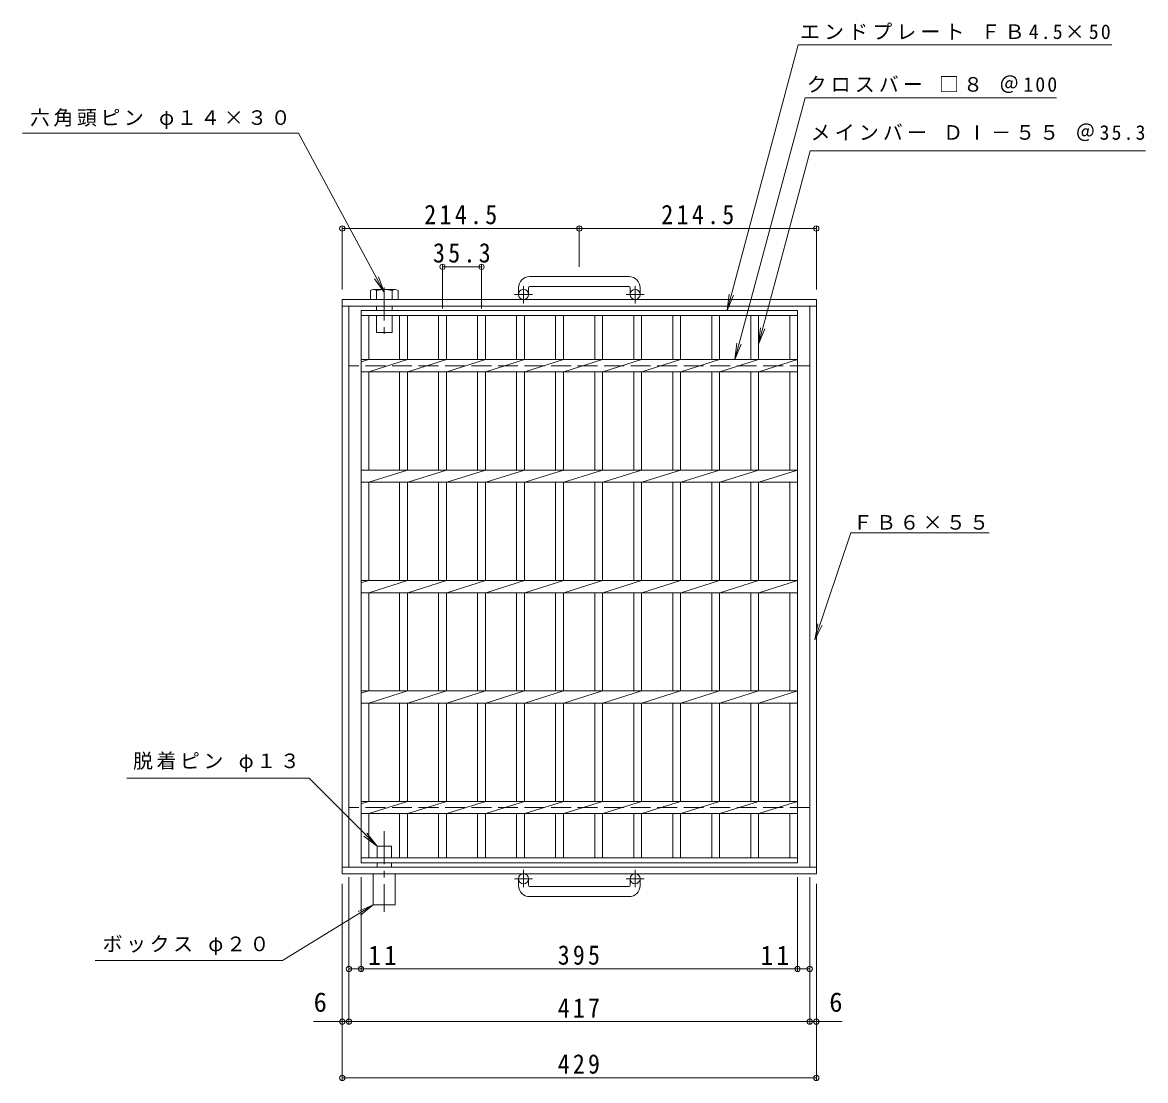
# Model space of a CAD drawing. Units: millimetres, scale not verified. Extents: x -946 to 876, y -823 to 798.
# Drawn here: x -946 to 71, y -160 to 798 of the extents above; entities that cross this region are included whole.
import ezdxf
from ezdxf.enums import TextEntityAlignment as Align

# ---------------------------------------------------------------- set-up
doc = ezdxf.new("R2010")
doc.units = ezdxf.units.MM
doc.header["$LTSCALE"] = 6
doc.header["$PDMODE"] = 32
doc.header["$PDSIZE"] = 4.8
doc.linetypes.add('CHAIN1', pattern=[8, 5, -1, 1, -1])
doc.linetypes.add('DASHED3', pattern=[4, 3, -1])
for name, color, linetype, lineweight in [('A-1_ピット', 2, 'Continuous', 9), ('A-2_蓋', 3, 'Continuous', 9), ('A-4_寸法', 7, 'Continuous', 9), ('A-5_仕様文', 7, 'Continuous', 9), ('A-9_ｸｯｼｮﾝ材', 4, 'Continuous', 9)]:
    doc.layers.add(name, color=color, linetype=linetype, lineweight=lineweight)
doc.styles.add('ＭＳ ゴシック', font='')
doc.styles.get('ＭＳ ゴシック').set_extended_font_data('MS Gothic')

msp = doc.modelspace()

# ---------------------------------------------------------------- linework, layer by layer
at = {"layer": 'A-1_ピット'}
for p, q in [((-396.67, 567.579), (-486.67, 567.579)), ((-496.67, 557.579), (-496.67, 551.479)), ((-487.67, 557.579), (-487.67, 551.479)), ((-486.67, 558.579), (-396.67, 558.579)), ((-395.67, 557.579), (-395.67, 551.479)), ((-386.67, 557.579), (-386.67, 551.479)), ((-227.17, 546.979), (-656.169, 546.979)), ((-656.169, 546.979), (-656.169, 26.979)), ((-227.17, 540.979), (-656.169, 540.979)), ((-650.17, 540.979), (-650.17, 32.979)), ((-233.17, 540.979), (-233.17, 32.979)), ((-227.17, 546.979), (-227.17, 26.979)), ((-227.17, 32.979), (-656.169, 32.979)), ((-227.17, 26.979), (-656.169, 26.979)), ((-496.67, 16.378), (-496.67, 22.478)), ((-487.67, 16.378), (-487.67, 22.478)), ((-395.67, 16.378), (-395.67, 22.478)), ((-386.67, 16.378), (-386.67, 22.478)), ((-486.67, 15.378), (-396.67, 15.378)), ((-396.67, 6.378), (-486.67, 6.378))]:
    msp.add_line(p, q, dxfattribs=at)
at = {"layer": 'A-1_ピット', "linetype": 'CHAIN1'}
for p, q in [((-484.007, 551.479), (-500.414, 551.479)), ((-492.17, 543.371), (-492.17, 558.969)), ((-383.007, 551.479), (-399.414, 551.479)), ((-391.17, 543.371), (-391.17, 558.969)), ((-492.17, 30.586), (-492.17, 14.988)), ((-391.17, 30.586), (-391.17, 14.988)), ((-484.007, 22.478), (-500.414, 22.478)), ((-383.007, 22.478), (-399.414, 22.478))]:
    msp.add_line(p, q, dxfattribs=at)
at = {"layer": 'A-1_ピット', "linetype": 'DASHED3'}
for p, q in [((-233.17, 486.979), (-650.17, 486.979)), ((-233.17, 86.979), (-650.17, 86.979))]:
    msp.add_line(p, q, dxfattribs=at)
at = {"layer": 'A-1_ピット'}
for centre in [(-492.17, 551.479), (-391.17, 551.479), (-492.17, 22.478), (-391.17, 22.478)]:
    msp.add_circle(centre, 4.5, dxfattribs=at)
for centre, radius, start, end in [((-486.67, 557.579), 10, 90, 180), ((-396.67, 557.579), 10, 0, 90), ((-486.67, 557.579), 1, 90, 180), ((-396.67, 557.579), 1, 0, 90), ((-486.67, 16.378), 10, 180, 270), ((-486.67, 16.378), 1, 180, 270), ((-396.67, 16.378), 10, 270, 0), ((-396.67, 16.378), 1, 270, 0)]:
    msp.add_arc(centre, radius, start, end, dxfattribs=at)
at = {"layer": 'A-2_蓋'}
for p, q in [((-639.169, 36.979), (-639.169, 536.979)), ((-639.169, 536.979), (-244.169, 536.979)), ((-639.169, 532.479), (-244.169, 532.479)), ((-632.169, 492.479), (-632.169, 532.479)), ((-604.269, 532.479), (-604.269, 492.479)), ((-597.269, 532.479), (-597.269, 492.479)), ((-568.969, 532.479), (-568.969, 492.479)), ((-561.969, 532.479), (-561.969, 492.479)), ((-533.669, 532.479), (-533.669, 492.479)), ((-526.669, 532.479), (-526.669, 492.479)), ((-498.369, 532.479), (-498.369, 492.479)), ((-491.369, 532.479), (-491.369, 492.479)), ((-463.069, 532.479), (-463.069, 492.479)), ((-456.069, 532.479), (-456.069, 492.479)), ((-427.769, 532.479), (-427.769, 492.479)), ((-420.769, 532.479), (-420.769, 492.479)), ((-392.469, 532.479), (-392.469, 492.479)), ((-385.469, 532.479), (-385.469, 492.479)), ((-357.168, 532.479), (-357.168, 492.479)), ((-350.168, 532.479), (-350.168, 492.479)), ((-321.868, 532.479), (-321.868, 492.479)), ((-314.868, 532.479), (-314.868, 492.479)), ((-286.568, 532.479), (-286.568, 492.479)), ((-279.568, 532.479), (-279.568, 492.479)), ((-251.169, 532.479), (-251.169, 492.479)), ((-244.169, 536.979), (-244.169, 36.979)), ((-639.169, 490.398), (-632.569, 492.479)), ((-639.169, 492.479), (-244.169, 492.479)), ((-632.169, 481.479), (-597.269, 492.479)), ((-596.869, 481.479), (-561.969, 492.479)), ((-561.569, 481.479), (-526.669, 492.479)), ((-526.269, 481.479), (-491.369, 492.479)), ((-490.969, 481.479), (-456.069, 492.479)), ((-455.669, 481.479), (-420.769, 492.479)), ((-420.369, 481.479), (-385.469, 492.479)), ((-385.069, 481.479), (-350.169, 492.479)), ((-349.769, 481.479), (-314.869, 492.479)), ((-314.468, 481.479), (-279.569, 492.479)), ((-279.168, 481.479), (-244.268, 492.479)), ((-639.169, 481.479), (-244.169, 481.479)), ((-632.169, 392.478), (-632.169, 481.479)), ((-604.269, 481.479), (-604.269, 392.478)), ((-597.269, 481.479), (-597.269, 392.478)), ((-568.969, 481.479), (-568.969, 392.478)), ((-561.969, 481.479), (-561.969, 392.478)), ((-533.669, 481.479), (-533.669, 392.478)), ((-526.669, 481.479), (-526.669, 392.478)), ((-498.369, 481.479), (-498.369, 392.478)), ((-491.369, 481.479), (-491.369, 392.478)), ((-463.069, 481.479), (-463.069, 392.478)), ((-456.069, 481.479), (-456.069, 392.478)), ((-427.769, 481.479), (-427.769, 392.478)), ((-420.769, 481.479), (-420.769, 392.478)), ((-392.469, 481.479), (-392.469, 392.478)), ((-385.469, 481.479), (-385.469, 392.478)), ((-357.168, 481.479), (-357.168, 392.478)), ((-350.168, 481.479), (-350.168, 392.478)), ((-321.868, 481.479), (-321.868, 392.478)), ((-314.868, 481.479), (-314.868, 392.478)), ((-286.568, 481.479), (-286.568, 392.478)), ((-279.568, 481.479), (-279.568, 392.478)), ((-251.169, 481.479), (-251.169, 392.478)), ((-639.169, 392.479), (-244.169, 392.479)), ((-632.169, 381.479), (-597.269, 392.479)), ((-596.869, 381.479), (-561.969, 392.479)), ((-561.569, 381.479), (-526.669, 392.479)), ((-526.269, 381.479), (-491.369, 392.479)), ((-490.969, 381.479), (-456.069, 392.479)), ((-455.669, 381.479), (-420.769, 392.479)), ((-420.369, 381.479), (-385.469, 392.479)), ((-385.069, 381.479), (-350.169, 392.479)), ((-349.769, 381.479), (-314.869, 392.479)), ((-314.468, 381.479), (-279.569, 392.479)), ((-279.168, 381.479), (-244.268, 392.479)), ((-639.169, 381.479), (-244.169, 381.479)), ((-632.169, 292.478), (-632.169, 381.479)), ((-604.269, 381.479), (-604.269, 292.478)), ((-597.269, 381.479), (-597.269, 292.478)), ((-568.969, 381.479), (-568.969, 292.478)), ((-561.969, 381.479), (-561.969, 292.478)), ((-533.669, 381.479), (-533.669, 292.478)), ((-526.669, 381.479), (-526.669, 292.478)), ((-498.369, 381.479), (-498.369, 292.478)), ((-491.369, 381.479), (-491.369, 292.478)), ((-463.069, 381.479), (-463.069, 292.478)), ((-456.069, 381.479), (-456.069, 292.478)), ((-427.769, 381.479), (-427.769, 292.478)), ((-420.769, 381.479), (-420.769, 292.478)), ((-392.469, 381.479), (-392.469, 292.478)), ((-385.469, 381.479), (-385.469, 292.478)), ((-357.168, 381.479), (-357.168, 292.478)), ((-350.168, 381.479), (-350.168, 292.478)), ((-321.868, 381.479), (-321.868, 292.478)), ((-314.868, 381.479), (-314.868, 292.478)), ((-286.568, 381.479), (-286.568, 292.478)), ((-279.568, 381.479), (-279.568, 292.478)), ((-251.169, 381.479), (-251.169, 292.478)), ((-639.169, 290.399), (-632.569, 292.479)), ((-639.169, 292.479), (-244.169, 292.479)), ((-632.169, 281.479), (-597.269, 292.479)), ((-596.869, 281.479), (-561.969, 292.479)), ((-561.569, 281.479), (-526.669, 292.479)), ((-526.269, 281.479), (-491.369, 292.479)), ((-490.969, 281.479), (-456.069, 292.479)), ((-455.669, 281.479), (-420.769, 292.479)), ((-420.369, 281.479), (-385.469, 292.479)), ((-385.069, 281.479), (-350.169, 292.479)), ((-349.769, 281.479), (-314.869, 292.479)), ((-314.468, 281.479), (-279.569, 292.479)), ((-279.168, 281.479), (-244.268, 292.479)), ((-639.169, 281.479), (-244.169, 281.479)), ((-632.169, 192.478), (-632.169, 281.479)), ((-604.269, 281.479), (-604.269, 192.478)), ((-597.269, 281.479), (-597.269, 192.478)), ((-568.969, 281.479), (-568.969, 192.478)), ((-561.969, 281.479), (-561.969, 192.478)), ((-533.669, 281.479), (-533.669, 192.478)), ((-526.669, 281.479), (-526.669, 192.478)), ((-498.369, 281.479), (-498.369, 192.478)), ((-491.369, 281.479), (-491.369, 192.478)), ((-463.069, 281.479), (-463.069, 192.478)), ((-456.069, 281.479), (-456.069, 192.478)), ((-427.769, 281.479), (-427.769, 192.478)), ((-420.769, 281.479), (-420.769, 192.478)), ((-392.469, 281.479), (-392.469, 192.478)), ((-385.469, 281.479), (-385.469, 192.478)), ((-357.168, 281.479), (-357.168, 192.478)), ((-350.168, 281.479), (-350.168, 192.478)), ((-321.868, 281.479), (-321.868, 192.478)), ((-314.868, 281.479), (-314.868, 192.478)), ((-286.568, 281.479), (-286.568, 192.478)), ((-279.568, 281.479), (-279.568, 192.478)), ((-251.169, 281.479), (-251.169, 192.478)), ((-639.169, 190.399), (-632.569, 192.479)), ((-639.169, 192.479), (-244.169, 192.479)), ((-632.169, 181.479), (-597.269, 192.479)), ((-596.869, 181.479), (-561.969, 192.479)), ((-561.569, 181.479), (-526.669, 192.479)), ((-526.269, 181.479), (-491.369, 192.479)), ((-490.969, 181.479), (-456.069, 192.479)), ((-455.669, 181.479), (-420.769, 192.479)), ((-420.369, 181.479), (-385.469, 192.479)), ((-385.069, 181.479), (-350.169, 192.479)), ((-349.769, 181.479), (-314.869, 192.479)), ((-314.468, 181.479), (-279.569, 192.479)), ((-279.168, 181.479), (-244.268, 192.479)), ((-639.169, 181.479), (-244.169, 181.479)), ((-632.169, 92.478), (-632.169, 181.479)), ((-604.269, 181.479), (-604.269, 92.478)), ((-597.269, 181.479), (-597.269, 92.478)), ((-568.969, 181.479), (-568.969, 92.478)), ((-561.969, 181.479), (-561.969, 92.478)), ((-533.669, 181.479), (-533.669, 92.478)), ((-526.669, 181.479), (-526.669, 92.478)), ((-498.369, 181.479), (-498.369, 92.478)), ((-491.369, 181.479), (-491.369, 92.478)), ((-463.069, 181.479), (-463.069, 92.478)), ((-456.069, 181.479), (-456.069, 92.478)), ((-427.769, 181.479), (-427.769, 92.478)), ((-420.769, 181.479), (-420.769, 92.478)), ((-392.469, 181.479), (-392.469, 92.478)), ((-385.469, 181.479), (-385.469, 92.478)), ((-357.168, 181.479), (-357.168, 92.478)), ((-350.168, 181.479), (-350.168, 92.478)), ((-321.868, 181.479), (-321.868, 92.478)), ((-314.868, 181.479), (-314.868, 92.478)), ((-286.568, 181.479), (-286.568, 92.478)), ((-279.568, 181.479), (-279.568, 92.478)), ((-251.169, 181.479), (-251.169, 92.478)), ((-639.169, 90.399), (-632.569, 92.479)), ((-639.169, 92.478), (-244.169, 92.478)), ((-632.169, 81.479), (-597.269, 92.479)), ((-596.869, 81.479), (-561.969, 92.479)), ((-561.569, 81.479), (-526.669, 92.479)), ((-526.269, 81.479), (-491.369, 92.479)), ((-490.969, 81.479), (-456.069, 92.479)), ((-455.669, 81.479), (-420.769, 92.479)), ((-420.369, 81.479), (-385.469, 92.479)), ((-385.069, 81.479), (-350.169, 92.479)), ((-349.769, 81.479), (-314.869, 92.479)), ((-314.468, 81.479), (-279.569, 92.479)), ((-279.168, 81.479), (-244.268, 92.479)), ((-639.169, 81.479), (-244.169, 81.479)), ((-632.169, 41.479), (-632.169, 81.479)), ((-604.269, 81.479), (-604.269, 41.479)), ((-597.269, 81.479), (-597.269, 41.479)), ((-568.969, 81.479), (-568.969, 41.479)), ((-561.969, 81.479), (-561.969, 41.479)), ((-533.669, 81.479), (-533.669, 41.479)), ((-526.669, 81.479), (-526.669, 41.479)), ((-498.369, 81.479), (-498.369, 41.479)), ((-491.369, 81.479), (-491.369, 41.479)), ((-463.069, 81.479), (-463.069, 41.479)), ((-456.069, 81.479), (-456.069, 41.479)), ((-427.769, 81.479), (-427.769, 41.479)), ((-420.769, 81.479), (-420.769, 41.479)), ((-392.469, 81.479), (-392.469, 41.479)), ((-385.469, 81.479), (-385.469, 41.479)), ((-357.168, 81.479), (-357.168, 41.479)), ((-350.168, 81.479), (-350.168, 41.479)), ((-321.868, 81.479), (-321.868, 41.479)), ((-314.868, 81.479), (-314.868, 41.479)), ((-286.568, 81.479), (-286.568, 41.479)), ((-279.568, 81.479), (-279.568, 41.479)), ((-251.169, 81.479), (-251.169, 41.479)), ((-244.169, 41.479), (-639.169, 41.479)), ((-244.169, 36.979), (-639.169, 36.979))]:
    msp.add_line(p, q, dxfattribs=at)
at = {"layer": 'A-4_寸法'}
for p, q in [((-656.169, 555.979), (-656.169, 612.959)), ((-656.169, 611.159), (-441.67, 611.159)), ((-441.67, 576.579), (-441.67, 612.959)), ((-441.67, 611.159), (-227.17, 611.159)), ((-227.17, 555.979), (-227.17, 612.959)), ((-565.469, 538.609), (-565.469, 578.276)), ((-565.469, 576.476), (-530.169, 576.476)), ((-530.169, 538.609), (-530.169, 578.276)), ((-650.17, 23.979), (-650.17, -108.607)), ((-639.169, 23.979), (-639.169, -60.945)), ((-244.17, 23.979), (-244.17, -60.945)), ((-233.17, 23.979), (-233.17, -108.607)), ((-656.169, 17.979), (-656.169, -159.557)), ((-227.17, 17.979), (-227.17, -159.557)), ((-682.333, -106.807), (-650.17, -106.807)), ((-656.169, -115.807), (-656.169, -108.607)), ((-650.17, -106.807), (-233.17, -106.807)), ((-233.17, -106.807), (-203.795, -106.807)), ((-656.169, -157.757), (-227.17, -157.757))]:
    msp.add_line(p, q, dxfattribs=at)
msp.add_lwpolyline([(-650.17, -59.145), (-639.169, -59.145), (-244.17, -59.145), (-233.17, -59.145)], dxfattribs=at)
for p in [(-656.169, 611.159), (-441.67, 611.159), (-227.17, 611.159), (-565.469, 576.476), (-530.169, 576.476), (-650.17, -59.145), (-639.169, -59.145), (-244.17, -59.145), (-233.17, -59.145), (-656.169, -106.807), (-650.17, -106.807), (-233.17, -106.807), (-227.17, -106.807), (-656.169, -157.757), (-227.17, -157.757)]:
    msp.add_point(p, dxfattribs=at)
at = {"layer": 'A-5_仕様文'}
for p, q in [((-695.925, 697.309), (-945.588, 697.309)), ((-695.925, 697.309), (-618.17, 553.379)), ((-279.568, 506.461), (-232.65, 681.561)), ((-232.65, 681.561), (70.742, 681.561)), ((-618.17, 553.379), (-626.961, 565.533)), ((-618.17, 553.379), (-623.516, 567.394)), ((-308.01, 536.979), (-306.052, 551.85)), ((-308.01, 536.979), (-302.269, 550.837)), ((-279.568, 506.461), (-277.61, 521.333)), ((-279.568, 506.461), (-273.828, 520.319)), ((-300.924, 492.479), (-298.966, 507.35)), ((-300.924, 492.479), (-295.184, 506.337)), ((-195.994, 335.654), (-70.851, 335.654)), ((-228.581, 238.696), (-221.987, 252.169)), ((-686.169, 113.479), (-851.005, 113.479)), ((-624.67, 51.979), (-686.169, 113.479)), ((-624.67, 51.979), (-636.57, 61.11)), ((-624.67, 51.979), (-633.801, 63.879)), ((-710.246, -51.34), (-628.169, -1.02)), ((-628.169, -1.02), (-641.871, -7.124)), ((-628.169, -1.02), (-639.825, -10.463)), ((-879.895, -51.34), (-710.246, -51.34))]:
    msp.add_line(p, q, dxfattribs=at)
for points in [[(-308.01, 536.979), (-243.546, 777.561), (40.299, 777.561)], [(-300.924, 492.479), (-237.398, 729.561), (-9.754, 729.561)], [(-195.994, 335.654), (-228.581, 238.696), (-225.699, 253.416)]]:
    msp.add_lwpolyline(points, dxfattribs=at)
at = {"layer": 'A-9_ｸｯｼｮﾝ材'}
for p, q in [((-627.889, 555.939), (-608.45, 555.939)), ((-625.169, 546.979), (-625.169, 554.898)), ((-611.169, 546.979), (-611.169, 554.898)), ((-605.73, 554.898), (-605.73, 546.979)), ((-625.169, 540.979), (-625.169, 536.979)), ((-611.169, 540.979), (-611.169, 536.979)), ((-625.169, 532.479), (-625.169, 516.979)), ((-611.169, 532.479), (-611.169, 516.979)), ((-625.169, 516.979), (-611.169, 516.979)), ((-624.67, 51.979), (-611.669, 51.979)), ((-624.67, 51.979), (-624.67, 41.479)), ((-611.669, 51.979), (-611.669, 41.479)), ((-624.67, 36.98), (-624.67, 32.979)), ((-611.669, 36.98), (-611.669, 32.979)), ((-608.169, 26.98), (-608.169, -1.02))]:
    msp.add_line(p, q, dxfattribs=at)
at = {"layer": 'A-9_ｸｯｼｮﾝ材', "linetype": 'CHAIN1'}
for p, q in [((-618.169, 557.874), (-618.169, 511.517)), ((-618.169, 65.683), (-618.169, -7.512))]:
    msp.add_line(p, q, dxfattribs=at)
at = {"layer": 'A-9_ｸｯｼｮﾝ材'}
for points in [[(-630.608, 554.898), (-630.608, 546.979), (-605.73, 546.979)], [(-628.169, 26.98), (-628.169, -1.02), (-608.169, -1.02)]]:
    msp.add_lwpolyline(points, dxfattribs=at)
for centre, radius, start, end in [((-627.889, 551.865), 4.074, 48.12389, 131.8763), ((-618.169, 531.873), 24.066, 73.09029, 106.90971), ((-608.45, 551.865), 4.074, 48.1237, 131.87611)]:
    msp.add_arc(centre, radius, start, end, dxfattribs=at)

# ---------------------------------------------------------------- texts
at = {"layer": 'A-4_寸法', "color": 2, "style": 'ＭＳ ゴシック'}
for p in [(-682.091, -103.208), (-215.459, -103.208)]:
    msp.add_text('6', height=17.6, dxfattribs=at).set_placement(p, align=Align.BOTTOM_LEFT)
at = {"layer": 'A-4_寸法', "color": 2, "char_height": 17.6, "attachment_point": 7, "style": 'ＭＳ ゴシック'}
for s, insert in [('\\T1.28;\\W0.9;214.5', (-581.92, 614.759)), ('\\T1.28;\\W0.9;214.5', (-367.42, 614.759)), ('\\T1.28;\\W0.9;35.3', (-574.069, 580.076)), ('\\T1.27;\\W0.95;11', (-632.764, -55.545)), ('\\T1.27;\\W0.9;395', (-461.17, -55.545)), ('\\T1.27;\\W0.95;11', (-277.666, -55.545)), ('\\T1.27;\\W0.9;417', (-461.17, -103.207)), ('\\T1.27;\\W0.9;429', (-461.17, -154.157))]:
    msp.add_mtext(s, dxfattribs=dict(at, insert=insert))
at = {"layer": 'A-5_仕様文', "char_height": 13.2, "attachment_point": 7, "style": 'ＭＳ ゴシック'}
for s, insert in [('\\T1.21;エンドプレート\\~ＦＢ4.5×50', (-241.885, 781.94)), ('\\T1.21;クロスバー\\~□８\\~＠100', (-235.923, 733.772)), ('\\T1.18;六角頭ピン\\~φ１４×３０', (-938.791, 701.353)), ('\\T1.21;メインバー\\~ＤⅠ－５５\\~＠35.3', (-232.27, 690.244)), ('\\T1.17;ＦＢ６×５５', (-194.12, 338.322)), ('\\T1.18;脱着ピン\\~φ１３', (-845.52, 119.032)), ('\\T1.18;ボックス\\~φ２０', (-873.052, -46.639))]:
    msp.add_mtext(s, dxfattribs=dict(at, insert=insert))

doc.saveas('drawing.dxf')
